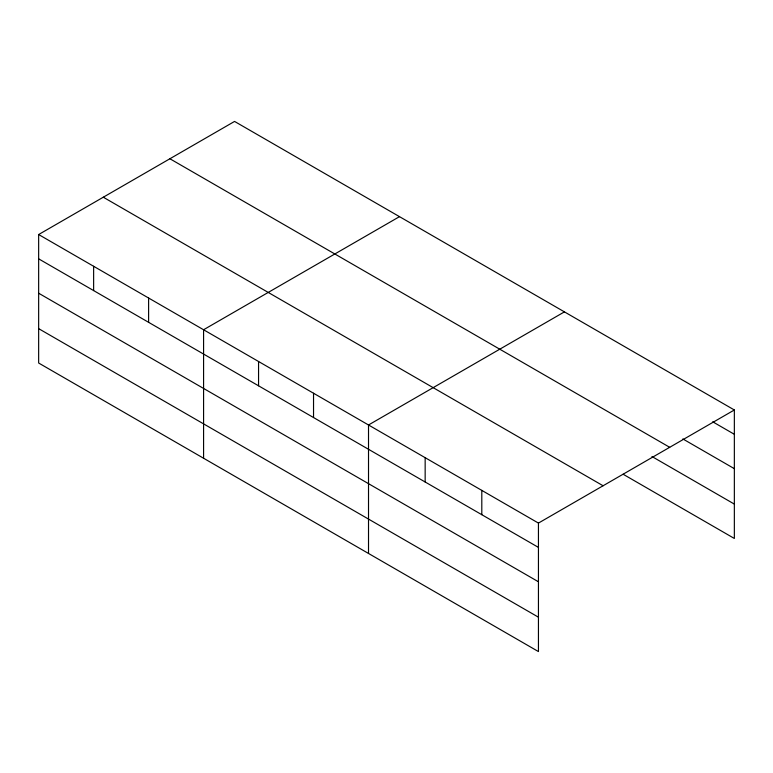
<?xml version="1.0" encoding="UTF-8"?>
<svg xmlns="http://www.w3.org/2000/svg" width="773" height="773" viewBox="0 0 773 773"><rect width="100%" height="100%" fill="white"/><g stroke="black" fill="none" stroke-linecap="round" stroke-linejoin="round"><path stroke-width="1.16" d="M538.443 581.779L538.443 523.089L38.65 234.538L38.65 363.02L538.443 651.571L538.443 581.779L38.65 293.218M623.125 474.245L734.35 538.462L734.35 409.98L234.557 121.429L38.65 234.538M399.486 216.653L203.579 329.752L203.579 458.234M564.416 311.877L368.518 424.976L368.518 553.458M538.443 523.089L734.35 409.98M712.725 421.807L734.35 434.291M682.859 438.938L734.35 468.67M169.905 158.755L669.698 447.306M651.958 456.524L734.35 504.093M103.302 197.212L603.095 485.763M38.65 258.839L538.443 547.4M38.65 328.641L538.443 617.192M481.801 490.382L481.801 514.692M425.16 457.684L425.16 481.994M313.538 393.235L313.538 417.546M258.559 361.493L258.559 385.804M148.609 298.011L148.609 322.322M93.63 266.279L93.63 290.58"/></g></svg>
